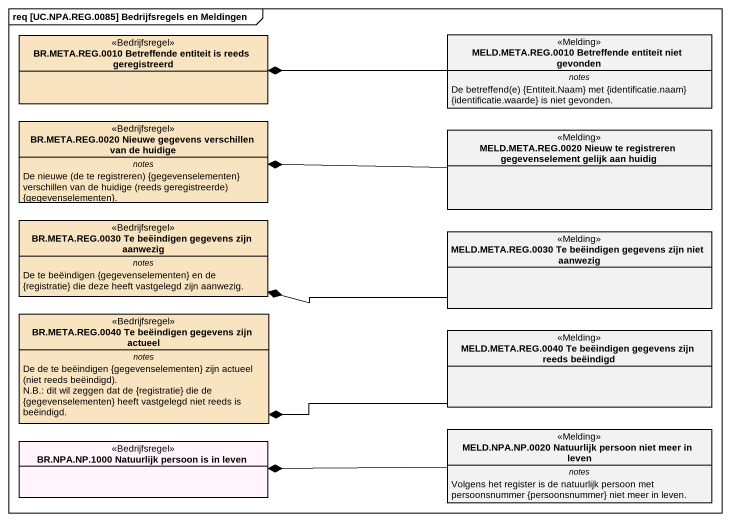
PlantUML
@startuml
mainframe req [UC.NPA.REG.0085] Bedrijfsregels en Meldingen
hide circle
hide empty members
class "BR.META.REG.0010 Betreffende entiteit is reeds geregistreerd" as BR_META_REG_0010 <<Bedrijfsregel>> #F8E4C0
class "MELD.META.REG.0010 Betreffende entiteit niet gevonden" as MELD_META_REG_0010 <<Melding>> {
  -- notes --
  {field} De betreffend(e) {Entiteit.Naam} met {identificatie.naam} {identificatie.waarde} is niet gevonden.
}
class "BR.META.REG.0020 Nieuwe gegevens verschillen van de huidige" as BR_META_REG_0020_Nieuwe <<Bedrijfsregel>> #F8E4C0 {
  -- notes --
  {field} De nieuwe (de te registreren) {gegevenselementen} verschillen van de huidige (reeds geregistreerde) {gegevenselementen}.
}
class "MELD.META.REG.0020 Nieuw te registreren gegevenselement gelijk aan huidig" as MELD_META_REG_0020_Nieuw_te <<Melding>>
class "BR.META.REG.0030 Te beëindigen gegevens zijn aanwezig" as BR_META_REG_0030_Te <<Bedrijfsregel>> #F8E4C0 {
  -- notes --
  De te beëindigen {gegevenselementen} en de {registratie} die deze heeft vastgelegd zijn aanwezig.
}
class "MELD.META.REG.0030 Te beëindigen gegevens zijn niet aanwezig" as MELD_META_REG_0030_Te <<Melding>>
class "BR.META.REG.0040 Te beëindigen gegevens zijn actueel" as BR_META_REG_0040_Te <<Bedrijfsregel>> #F8E4C0 {
  -- notes --
  {field} De de te beëindigen {gegevenselementen} zijn actueel (niet reeds beëindigd).
  N.B.: dit wil zeggen dat de {registratie} die de {gegevenselementen} heeft vastgelegd niet reeds is beëindigd.
}
class "MELD.META.REG.0040 Te beëindigen gegevens zijn reeds beëindigd" as MELD_META_REG_0040_Te <<Melding>>
class "BR.NPA.NP.1000 Natuurlijk persoon is in leven" as BR_NPA_NP_1000_Natuurlijk <<Bedrijfsregel>> #FFF5FA
class "MELD.NPA.NP.0020 Natuurlijk persoon niet meer in leven" as MELD_NPA_NP_0020_Natuurlijk <<Melding>> {
  -- notes --
  Volgens het register is de natuurlijk persoon met persoonsnummer {persoonsnummer} niet meer in leven.
}
MELD_META_REG_0010 -left-* BR_META_REG_0010
MELD_META_REG_0020_Nieuw_te -left-* BR_META_REG_0020_Nieuwe
MELD_META_REG_0030_Te -left-* BR_META_REG_0030_Te
MELD_META_REG_0040_Te -left-* BR_META_REG_0040_Te
MELD_NPA_NP_0020_Natuurlijk -left-* BR_NPA_NP_1000_Natuurlijk
@enduml
